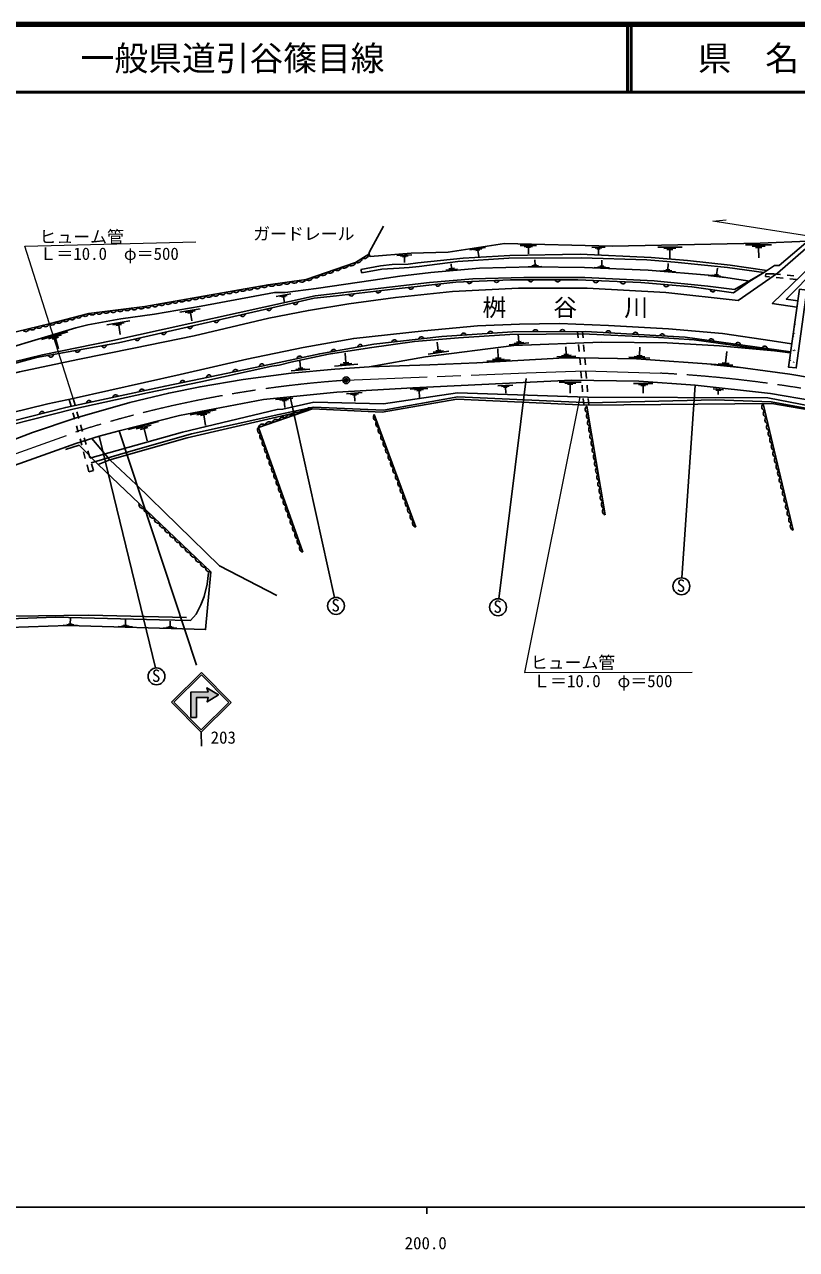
# Model space of a CAD drawing. Units: millimetres, scale not verified. Extents: x 40000 to 680000, y 20000 to 380000.
# Drawn here: x 208421 to 322762, y 198715 to 380000 of the extents above; entities that cross this region are included whole.
import ezdxf
from ezdxf.enums import TextEntityAlignment as Align

# ---------------------------------------------------------------- set-up
doc = ezdxf.new("R2010")
doc.units = ezdxf.units.MM
doc.header["$LTSCALE"] = 1000
doc.header["$PDMODE"] = 32
doc.header["$PDSIZE"] = 500
doc.linetypes.add('CHAIN', pattern=[18.5, 12, -1.5, 3.5, -1.5])
for name, color, linetype, lineweight in [('M-BGD', 7, 'Continuous', 25), ('M-BMK', 2, 'CHAIN', 13), ('M-BMK-SRVR', 3, 'Continuous', 25), ('M-STR-HTXT', 7, 'Continuous', 13), ('M-STR-STRC', 7, 'Continuous', 25), ('M-TTL', 2, 'Continuous', 140), ('M-TTL-BAND', 7, 'Continuous', 25), ('M-TTL-LINE', 7, 'Continuous', 50)]:
    doc.layers.add(name, color=color, linetype=linetype, lineweight=lineweight)
doc.layers.add('M-TTL-TXT', color=7, linetype='Continuous')
doc.styles.add('ＭＳ ゴシック', font='')
doc.styles.get('ＭＳ ゴシック').set_extended_font_data('MS Gothic')

msp = doc.modelspace()

# ---------------------------------------------------------------- hatches: boundary and pattern name
at = {"layer": 'M-STR-STRC'}
msp.add_hatch(color=256, dxfattribs=at).paths.add_polyline_path([(233065, 277462), (233880, 277465), (233875, 280398), (235612, 280407), (235496, 279754), (237134, 280801), (235415, 281831), (235603, 281231), (233069, 281213)])

# ---------------------------------------------------------------- linework, layer by layer
at = {"layer": 'M-BGD'}
for p, q in [((274376, 346669), (276715, 347008)), ((274978, 346637), (276147, 346806)), ((275287, 346562), (275872, 346647)), ((275580, 346605), (275715, 345669)), ((281816, 347274), (284275, 347292)), ((282432, 347156), (283661, 347164)), ((282740, 347035), (283355, 347039)), ((283047, 347037), (283054, 346053)), ((292435, 347017), (294435, 347031)), ((292936, 346920), (293936, 346927)), ((293187, 346822), (293687, 346825)), ((293437, 346824), (293442, 346024)), ((302211, 347045), (305805, 347070)), ((303111, 346871), (304908, 346884)), ((303561, 346695), (304460, 346701)), ((304010, 346698), (304021, 345260)), ((315227, 347370), (319066, 347397)), ((316188, 347185), (318108, 347198)), ((316670, 346996), (317629, 347003)), ((317150, 347000), (317161, 345464)), ((263575, 345799), (265769, 345903)), ((264129, 345716), (265226, 345768)), ((264408, 345619), (264957, 345645)), ((264682, 345632), (264724, 344755)), ((271685, 343898), (271629, 344588)), ((284040, 344370), (284030, 345174)), ((293928, 344238), (293953, 345142)), ((303705, 343694), (303768, 344621)), ((258234, 343763), (258366, 343263)), ((272561, 343795), (270837, 343656)), ((272116, 343933), (271254, 343863)), ((285048, 344182), (283038, 344155)), ((284544, 344276), (283539, 344262)), ((284292, 344373), (283789, 344366)), ((295051, 343982), (292792, 344043)), ((294490, 344110), (293360, 344141)), ((294211, 344231), (293646, 344246)), ((304848, 343384), (302531, 343541)), ((304277, 343539), (303118, 343618)), ((303995, 343674), (303416, 343714)), ((312123, 342571), (309659, 342875)), ((311522, 342770), (310290, 342922)), ((311229, 342932), (310613, 343008)), ((310921, 342970), (311043, 343955)), ((318177, 342728), (318223, 343115)), ((318177, 342728), (318774, 342665)), ((318223, 343115), (319382, 343115)), ((319382, 343115), (320376, 343016)), ((321371, 342918), (322366, 342820)), ((319769, 342559), (320763, 342454)), ((321757, 342348), (322752, 342242)), ((245672, 339754), (247854, 340119)), ((246236, 339736), (247327, 339919)), ((246527, 339673), (247072, 339764)), ((246800, 339718), (246945, 338845)), ((231450, 337406), (234429, 337904)), ((232220, 337381), (233709, 337630)), ((232617, 337295), (233362, 337419)), ((232989, 337357), (233188, 336165)), ((220603, 335570), (224039, 336144)), ((221490, 335542), (223209, 335829)), ((221949, 335442), (222808, 335586)), ((222378, 335514), (222608, 334139)), ((322437, 335331), (322508, 335402)), ((322534, 335628), (322605, 335699)), ((210927, 333407), (214830, 334540)), ((211959, 333495), (213911, 334062)), ((212504, 333442), (213480, 333725)), ((212992, 333583), (213445, 332022)), ((281633, 333029), (281517, 334179)), ((290333, 334575), (290413, 333620)), ((291152, 333614), (291071, 334581)), ((322271, 333866), (322342, 333937)), ((322465, 334205), (322536, 334275)), ((270082, 331809), (269324, 331697)), ((269703, 331753), (269522, 332966)), ((278593, 330626), (278528, 332007)), ((283100, 332887), (280224, 332596)), ((282367, 332958), (280929, 332813)), ((281993, 333065), (281274, 332993)), ((288659, 331157), (288616, 332287)), ((290497, 332623), (290580, 331627)), ((291318, 331621), (291235, 332617)), ((299505, 330999), (299557, 332241)), ((322156, 333379), (322227, 333449)), ((322264, 331723), (322335, 331793)), ((322485, 331753), (322556, 331823)), ((249292, 329139), (249195, 330243)), ((256468, 329985), (255597, 329908)), ((256032, 329947), (255910, 331340)), ((271264, 331676), (268232, 331224)), ((270483, 331714), (268967, 331488)), ((280336, 330362), (276883, 330199)), ((279464, 330494), (277738, 330412)), ((279024, 330646), (278161, 330605)), ((290082, 330927), (287257, 330821)), ((289370, 331042), (287958, 330989)), ((289012, 331170), (288306, 331144)), ((290664, 330630), (290747, 329634)), ((291485, 329627), (291402, 330624)), ((301044, 330623), (297939, 330754)), ((300274, 330811), (298722, 330876)), ((299893, 330982), (299117, 331015)), ((312801, 329831), (311732, 329944)), ((312267, 329887), (312446, 331597)), ((321824, 330300), (321895, 330371)), ((322308, 329984), (322379, 330055)), ((250696, 328984), (247936, 328742)), ((249994, 329062), (248614, 328940)), ((249637, 329169), (248947, 329109)), ((257805, 329751), (254321, 329445)), ((256918, 329849), (255177, 329696)), ((290831, 328637), (290914, 327641)), ((291652, 327634), (291569, 328631)), ((314359, 329236), (310085, 329685)), ((313313, 329562), (311176, 329786)), ((321671, 329304), (321742, 329375)), ((278503, 326513), (280772, 326622)), ((278677, 295007), (282706, 327616)), ((279075, 326427), (280210, 326481)), ((279364, 326327), (279932, 326354)), ((279648, 326340), (279692, 325433)), ((287620, 327091), (290875, 327074)), ((288433, 326924), (290060, 326916)), ((288839, 326759), (289653, 326755)), ((289246, 326757), (289239, 325456)), ((290998, 326644), (291081, 325648)), ((291819, 325641), (291735, 326638)), ((298627, 326875), (301469, 326876)), ((299338, 326733), (300758, 326734)), ((299693, 326591), (300403, 326592)), ((300048, 326591), (300048, 325455)), ((305799, 298108), (307758, 326634)), ((215333, 323512), (215058, 324524)), ((215923, 323643), (215641, 324648)), ((245579, 324492), (248151, 324695)), ((246232, 324414), (247518, 324515)), ((254359, 295195), (247767, 324888)), ((256098, 325337), (258447, 325523)), ((256694, 325266), (257869, 325359)), ((256997, 325172), (257585, 325218)), ((257291, 325195), (257365, 324255)), ((265527, 326015), (268164, 326148)), ((266193, 325917), (267511, 325983)), ((266529, 325801), (267188, 325834)), ((266859, 325818), (266912, 324763)), ((291165, 324651), (291245, 323695)), ((291983, 323678), (291902, 324645)), ((310434, 326105), (311961, 325934)), ((310799, 325909), (311562, 325824)), ((311180, 325867), (311149, 325253)), ((232946, 322250), (236835, 322971)), ((246564, 324311), (247207, 324361)), ((246885, 324336), (246966, 323307)), ((291695, 323528), (294420, 307414)), ((317801, 323844), (322264, 305163)), ((215857, 321582), (215595, 322547)), ((216464, 321717), (216194, 322680)), ((223757, 320084), (228269, 321229)), ((233954, 322236), (235899, 322596)), ((234477, 322131), (235449, 322312)), ((234963, 322222), (235251, 320666)), ((260222, 322274), (266383, 305607)), ((216382, 319652), (216120, 320617)), ((217005, 319792), (216735, 320754)), ((224942, 320145), (227198, 320717)), ((225563, 320062), (226691, 320349)), ((226127, 320205), (226585, 318401)), ((216906, 317722), (216644, 318687)), ((217546, 317866), (217276, 318829)), ((227836, 284776), (219473, 319060)), ((217431, 315792), (217169, 316757)), ((218087, 315941), (217817, 316903)), ((217968, 313815), (217693, 314827)), ((217968, 313815), (218640, 313973)), ((218640, 313973), (218357, 314978)), ((225397, 309122), (236016, 298994)), ((215212, 291286), (215226, 292146)), ((223368, 291087), (223382, 291950)), ((216283, 291053), (214133, 291089)), ((215747, 291169), (214672, 291187)), ((215480, 291281), (214943, 291290)), ((224443, 290853), (222285, 290889)), ((223906, 290970), (222827, 290988)), ((223638, 291082), (223098, 291091)), ((230999, 290651), (228965, 290685)), ((230492, 290761), (229475, 290778)), ((230240, 290867), (229731, 290875)), ((229986, 290871), (229999, 291685))]:
    msp.add_line(p, q, dxfattribs=at)
for points in [[(154799, 308571), (158329, 310714), (162239, 312688), (168124, 315058), (173614, 317112), (177484, 318613), (183843, 321377), (191307, 323984), (199246, 326433), (207698, 328605), (216347, 330422), (224601, 332080), (233567, 333937), (244625, 336543), (250471, 337689), (256434, 338676), (263346, 339624), (271798, 340493), (281593, 340967), (291743, 340967), (303394, 340335), (314097, 339150), (319942, 343205), (329474, 351472)], [(259399, 346017), (259500, 346362), (261606, 350154)], [(328736, 351578), (320179, 344311), (319521, 344337), (318004, 343332), (315839, 341999)], [(330732, 349862), (319160, 338725), (322833, 338172)], [(330552, 348776), (321231, 339376), (322956, 339088)], [(259399, 346017), (259631, 345651), (265714, 346178), (271190, 346309), (279537, 347573), (295466, 347205), (317399, 347626), (324447, 347935)], [(189691, 327810), (199762, 332549), (204264, 333813), (212084, 335709), (217969, 337249), (226263, 338276), (240284, 340725), (244510, 341475), (250118, 342265), (257464, 344793), (259399, 346017)], [(318387, 343586), (312946, 344361), (306604, 345052), (301244, 345514), (290699, 345988), (280312, 345830), (273374, 345396), (266686, 344711), (265238, 344553), (262868, 344500), (261157, 344290), (258234, 343763)], [(317917, 343282), (312550, 344051), (304737, 344836), (300573, 345169), (290868, 345477), (280138, 345441), (272590, 344926), (266855, 344200), (265407, 344042), (263903, 343932), (261326, 343779), (258366, 343263)], [(315839, 341999), (310320, 342836), (300802, 343665), (291363, 344060), (283622, 344139), (275802, 343942), (268614, 343310), (263993, 342757), (260083, 342164), (251631, 340940), (247010, 340348), (245470, 340348), (234569, 338294), (227697, 337148), (222681, 336438), (217823, 335569), (216006, 335134), (200248, 330395), (196575, 329013), (183502, 324313), (167112, 322140), (166989, 321944), (166813, 321617), (166865, 320845)], [(168956, 316762), (172420, 318323), (178109, 320798), (182374, 322483), (188061, 324624), (193942, 326608), (202367, 328977), (211109, 331101), (221501, 333260), (251451, 339834), (268398, 341840), (274841, 342366), (282371, 342559), (291411, 342542), (301697, 342050), (309631, 341260), (313563, 340786), (318004, 343332)], [(165882, 315061), (170324, 316905), (177019, 319979), (187209, 324007), (198110, 327443), (210195, 330701), (222340, 332893), (251349, 339489), (254640, 339858), (263013, 340832), (272281, 341885), (280391, 342227), (290396, 342201), (299690, 341806), (307273, 341174), (313452, 340297), (315839, 341999)], [(165298, 304716), (168458, 308139), (172513, 310640), (177252, 313010), (181360, 314906), (188943, 317618), (195815, 319803), (200844, 321146), (206268, 322462), (211902, 323858), (215641, 324648), (231492, 328228), (241365, 330467), (249686, 332178), (257190, 333547), (267616, 334653), (275515, 335417), (281729, 335654), (287653, 335733), (294894, 335469), (303820, 334969), (311816, 334258), (319153, 333187), (322020, 332725)], [(321911, 331582), (306271, 333715), (291500, 334584), (280679, 334505), (270213, 333833), (260181, 332688), (252163, 331266), (246160, 330002), (229256, 326487), (214525, 323328), (203624, 320563), (195883, 318430), (186286, 315271), (181349, 313415), (175188, 310453), (171199, 308122), (168632, 306266), (166183, 303817)], [(321843, 331397), (316472, 332117), (307590, 333310), (301604, 333731), (291089, 334205), (280294, 334135), (272694, 333626), (266199, 333064), (259529, 332169), (253438, 331204), (247873, 330010), (246127, 329589), (245074, 329431), (234524, 327105), (226660, 325508), (218744, 323788), (215566, 323050), (200365, 319241)], [(259494, 329326), (267833, 330838), (280906, 332497), (293900, 333010), (303615, 332892), (311343, 332441), (319504, 331710)], [(203156, 317170), (209616, 319627), (215918, 321734), (224045, 324051), (229785, 325455), (234419, 326385), (240808, 327456), (247908, 328378), (254386, 329010), (259494, 329326), (268472, 329642), (275397, 329931), (288430, 330668), (290642, 330668), (299067, 330510), (311548, 329642), (321764, 328272), (331681, 326552)], [(160918, 296789), (165776, 300107), (216013, 317998), (219473, 319060), (222422, 319867), (231357, 322114), (243835, 324501), (254677, 325568), (265933, 326220), (289452, 327345), (299404, 327227), (307758, 326634), (318895, 325390), (331632, 323198), (346629, 319275), (356108, 316168), (367551, 311772)], [(218117, 315834), (231831, 319673), (245839, 323017), (246681, 323096), (251263, 324097), (261584, 323860), (272563, 325492), (291797, 324838), (318496, 324759), (337138, 321126), (344522, 319826)], [(218315, 315130), (223328, 316616), (233154, 319442), (246108, 322285), (251201, 323347), (261593, 322950), (272625, 324918), (291196, 324058), (291960, 324019), (310694, 324453), (318988, 324137), (331442, 321886), (345177, 319655)], [(219336, 314871), (221045, 315585), (232494, 318849), (251099, 323143), (261416, 322648), (272448, 324544), (291692, 323675), (319093, 323901), (338325, 320603), (347114, 318836), (358146, 314466), (367698, 309455)], [(251099, 323143), (243081, 320378), (249638, 301934)], [(214491, 317118), (216539, 317738), (219336, 314871), (225397, 309122)], [(245788, 295497), (237316, 299881), (224955, 311907), (221045, 315585), (218410, 318733)], [(189933, 290063), (194412, 290376), (214831, 291048), (235250, 290455), (236016, 298994)], [(189939, 291802), (189939, 291542), (200612, 291858), (213016, 292303), (228428, 291882), (233009, 291812), (233869, 292724), (234554, 294094), (235010, 295375), (235484, 297183), (235695, 298851)], [(189939, 291802), (206785, 292452), (217963, 292579), (232418, 292263)]]:
    msp.add_lwpolyline(points, dxfattribs=at)
msp.add_lwpolyline([(323201, 340817), (324266, 340688), (322710, 329185), (321569, 329290)], close=True, dxfattribs=at)
for centre in [(305711, 296861), (254558, 293961), (278551, 293763), (227978, 283534)]:
    msp.add_circle(centre, 1250, dxfattribs=at)
for centre, radius, start, end in [((256821, 344955), 663, 232.19391, 345.78134), ((257736, 345434), 696, 247.00943, 357.6298), ((258703, 346046), 696, 247.00943, 357.6298), ((251574, 343150), 663, 232.19391, 345.78134), ((252623, 343511), 663, 232.19391, 345.78134), ((253673, 343872), 663, 232.19391, 345.78134), ((254722, 344233), 663, 232.19391, 345.78134), ((255772, 344594), 663, 232.19391, 345.78134), ((240754, 341143), 630, 221.64367, 338.49446), ((241811, 341331), 630, 221.64367, 338.49446), ((242867, 341518), 630, 221.64367, 338.49446), ((243924, 341706), 630, 221.64367, 338.49446), ((245017, 341935), 685, 222.19713, 333.83706), ((246138, 342093), 685, 222.19713, 333.83706), ((247260, 342251), 685, 222.19713, 333.83706), ((248382, 342409), 685, 222.19713, 333.83706), ((249503, 342567), 685, 222.19713, 333.83706), ((250524, 342789), 663, 232.19391, 345.78134), ((265650, 341217), 384, 199.16346, 353.80269), ((269625, 341668), 384, 199.16346, 353.80269), ((274334, 342056), 384, 195.09728, 349.73651), ((278330, 342225), 384, 195.09728, 349.73651), ((283393, 342304), 384, 192.52961, 347.16884), ((287393, 342293), 384, 192.52961, 347.16884), ((293049, 342173), 384, 190.24718, 344.88642), ((297045, 342003), 384, 190.24718, 344.88642), ((303489, 341574), 384, 187.91674, 342.55597), ((230721, 339339), 581, 218.81003, 341.00331), ((231723, 339514), 581, 218.81003, 341.00331), ((232724, 339689), 581, 218.81003, 341.00331), ((233726, 339864), 581, 218.81003, 341.00331), ((234727, 340039), 581, 218.81003, 341.00331), ((235729, 340214), 581, 218.81003, 341.00331), ((236730, 340389), 581, 218.81003, 341.00331), ((237732, 340564), 581, 218.81003, 341.00331), ((238733, 340739), 581, 218.81003, 341.00331), ((239735, 340914), 581, 218.81003, 341.00331), ((256830, 340197), 384, 199.31703, 353.95627), ((260803, 340660), 384, 199.31703, 353.95627), ((310375, 340819), 384, 184.59586, 339.2351), ((217408, 337390), 578, 223.43246, 345.90319), ((218450, 337616), 605, 217.31591, 336.79978), ((219487, 337744), 605, 217.31591, 336.79978), ((220523, 337872), 605, 217.31591, 336.79978), ((221560, 338001), 605, 217.31591, 336.79978), ((222597, 338129), 605, 217.31591, 336.79978), ((223634, 338257), 605, 217.31591, 336.79978), ((224670, 338386), 605, 217.31591, 336.79978), ((225707, 338514), 605, 217.31591, 336.79978), ((226715, 338640), 581, 218.81003, 341.00331), ((227717, 338815), 581, 218.81003, 341.00331), ((228718, 338990), 581, 218.81003, 341.00331), ((229720, 339165), 581, 218.81003, 341.00331), ((244626, 338047), 384, 205.48971, 0.12894), ((248527, 338934), 384, 205.48971, 0.12894), ((210554, 335617), 572, 221.99206, 345.26193), ((211531, 335854), 572, 221.99206, 345.26193), ((212504, 336106), 578, 223.43246, 345.90319), ((213485, 336363), 578, 223.43246, 345.90319), ((214466, 336620), 578, 223.43246, 345.90319), ((215447, 336876), 578, 223.43246, 345.90319), ((216427, 337133), 578, 223.43246, 345.90319), ((232925, 335387), 384, 205.48971, 0.12894), ((236825, 336274), 384, 205.48971, 0.12894), ((240726, 337160), 384, 205.48971, 0.12894), ((208599, 335143), 572, 221.99206, 345.26193), ((209576, 335380), 572, 221.99206, 345.26193), ((225124, 333613), 384, 205.48971, 0.12894), ((229025, 334500), 384, 205.48971, 0.12894), ((267193, 333404), 384, 19.19382, 173.83306), ((273455, 333957), 384, 16.35093, 170.99017), ((277447, 334213), 384, 16.35093, 170.99017), ((284090, 334445), 384, 13.09859, 167.73783), ((288090, 334475), 384, 13.09859, 167.73783), ((294888, 334300), 384, 9.31392, 163.95316), ((298881, 334065), 384, 9.31392, 163.95316), ((302874, 333830), 384, 9.31392, 163.95316), ((216252, 331880), 384, 202.91143, 357.55066), ((220189, 332591), 384, 202.91143, 357.55066), ((254218, 331545), 384, 22.73666, 177.37589), ((258156, 332243), 384, 22.73666, 177.37589), ((263219, 332950), 384, 19.19382, 173.83306), ((310117, 333105), 384, 4.91522, 159.55445), ((314080, 332565), 384, 4.91522, 159.55445), ((318043, 332025), 384, 4.91522, 159.55445), ((212316, 331170), 384, 202.91143, 357.55066), ((249179, 330552), 384, 24.56904, 179.20827), ((235767, 327755), 384, 24.42729, 179.06652), ((239684, 328570), 384, 24.42729, 179.06652), ((243600, 329384), 384, 24.42729, 179.06652), ((231851, 326941), 384, 24.42729, 179.06652), ((221908, 324825), 384, 24.78563, 179.42486), ((225819, 325664), 384, 24.78563, 179.42486), ((211034, 322355), 384, 26.91184, 181.55107), ((217997, 323986), 384, 24.78563, 179.42486), ((249699, 322324), 618, 50.00689, 168.04432), ((250702, 322669), 618, 50.00689, 168.04432), ((292061, 323072), 585, 128.73747, 250.46033), ((318187, 323417), 576, 132.05448, 254.81784), ((318421, 322433), 576, 132.05448, 254.81784), ((244688, 320596), 618, 50.00689, 168.04432), ((245691, 320941), 618, 50.00689, 168.04432), ((246693, 321287), 618, 50.00689, 168.04432), ((247695, 321633), 618, 50.00689, 168.04432), ((248697, 321978), 618, 50.00689, 168.04432), ((260690, 321890), 605, 140.57375, 260.00176), ((261052, 320909), 605, 140.57375, 260.00176), ((292231, 322065), 585, 128.73747, 250.46033), ((292401, 321058), 585, 128.73747, 250.46033), ((318656, 321450), 576, 132.05448, 254.81784), ((318891, 320467), 576, 132.05448, 254.81784), ((243529, 319991), 592, 139.13655, 260.00002), ((243686, 320250), 618, 50.00689, 168.04432), ((243874, 319020), 592, 139.13655, 260.00002), ((261415, 319929), 605, 140.57375, 260.00176), ((261777, 318949), 605, 140.57375, 260.00176), ((292572, 320051), 585, 128.73747, 250.46033), ((292742, 319044), 585, 128.73747, 250.46033), ((319126, 319484), 576, 132.05448, 254.81784), ((244220, 318049), 592, 139.13655, 260.00002), ((244565, 317079), 592, 139.13655, 260.00002), ((262139, 317968), 605, 140.57375, 260.00176), ((262502, 316988), 605, 140.57375, 260.00176), ((292912, 318036), 585, 128.73747, 250.46033), ((293083, 317029), 585, 128.73747, 250.46033), ((319361, 318500), 576, 132.05448, 254.81784), ((319596, 317517), 576, 132.05448, 254.81784), ((244910, 316108), 592, 139.13655, 260.00002), ((245255, 315137), 592, 139.13655, 260.00002), ((262864, 316007), 605, 140.57375, 260.00176), ((293253, 316022), 585, 128.73747, 250.46033), ((293423, 315015), 585, 128.73747, 250.46033), ((319831, 316534), 576, 132.05448, 254.81784), ((320066, 315551), 576, 132.05448, 254.81784), ((245600, 314166), 592, 139.13655, 260.00002), ((263227, 315027), 605, 140.57375, 260.00176), ((263589, 314047), 605, 140.57375, 260.00176), ((293594, 314008), 585, 128.73747, 250.46033), ((320301, 314568), 576, 132.05448, 254.81784), ((320535, 313584), 576, 132.05448, 254.81784), ((245945, 313196), 592, 139.13655, 260.00002), ((246290, 312225), 592, 139.13655, 260.00002), ((263952, 313066), 605, 140.57375, 260.00176), ((264314, 312086), 605, 140.57375, 260.00176), ((293764, 313001), 585, 128.73747, 250.46033), ((293934, 311994), 585, 128.73747, 250.46033), ((320770, 312601), 576, 132.05448, 254.81784), ((321005, 311618), 576, 132.05448, 254.81784), ((246635, 311254), 592, 139.13655, 260.00002), ((246980, 310283), 592, 139.13655, 260.00002), ((264676, 311105), 605, 140.57375, 260.00176), ((265039, 310125), 605, 140.57375, 260.00176), ((294104, 310987), 585, 128.73747, 250.46033), ((294275, 309979), 585, 128.73747, 250.46033), ((321240, 310635), 576, 132.05448, 254.81784), ((321475, 309651), 576, 132.05448, 254.81784), ((225988, 308983), 608, 166.78371, 285.93031), ((226747, 308260), 608, 166.78371, 285.93031), ((247325, 309313), 592, 139.13655, 260.00002), ((247670, 308342), 592, 139.13655, 260.00002), ((265401, 309145), 605, 140.57375, 260.00176), ((265764, 308164), 605, 140.57375, 260.00176), ((294445, 308972), 585, 128.73747, 250.46033), ((294615, 307965), 585, 128.73747, 250.46033), ((321710, 308668), 576, 132.05448, 254.81784), ((227505, 307536), 608, 166.78371, 285.93031), ((228264, 306813), 608, 166.78371, 285.93031), ((248015, 307371), 592, 139.13655, 260.00002), ((248360, 306400), 592, 139.13655, 260.00002), ((266126, 307184), 605, 140.57375, 260.00176), ((266489, 306203), 605, 140.57375, 260.00176), ((321945, 307685), 576, 132.05448, 254.81784), ((322180, 306702), 576, 132.05448, 254.81784), ((229022, 306090), 608, 166.78371, 285.93031), ((229781, 305366), 608, 166.78371, 285.93031), ((230540, 304643), 608, 166.78371, 285.93031), ((248705, 305430), 592, 139.13655, 260.00002), ((249050, 304459), 592, 139.13655, 260.00002), ((322415, 305719), 576, 132.05448, 254.81784), ((231298, 303919), 608, 166.78371, 285.93031), ((232057, 303196), 608, 166.78371, 285.93031), ((249395, 303488), 592, 139.13655, 260.00002), ((249740, 302517), 592, 139.13655, 260.00002), ((232815, 302472), 608, 166.78371, 285.93031), ((233574, 301749), 608, 166.78371, 285.93031), ((234332, 301025), 608, 166.78371, 285.93031), ((235091, 300302), 608, 166.78371, 285.93031), ((235849, 299579), 608, 166.78371, 285.93031)]:
    msp.add_arc(centre, radius, start, end, dxfattribs=at)
at = {"layer": 'M-BMK'}
msp.add_line((168511, 302648), (216307, 319802), dxfattribs=at)
msp.add_lwpolyline([(256076, 327351), (282747, 328467), (291441, 328748), (302608, 328392)], dxfattribs=at)
for centre, radius, start, end in [((292740, 137560), 191087, 71.17248, 87.03998), ((268050, 155740), 172029, 93.99116, 107.50453)]:
    msp.add_arc(centre, radius, start, end, dxfattribs=at)
at = {"layer": 'M-BMK-SRVR'}
msp.add_circle((256076, 327351), 500, dxfattribs=at)
msp.add_point((256076, 327351), dxfattribs=at)
at = {"layer": 'M-STR-HTXT'}
for p, q in [((310376, 350882), (312363, 351097)), ((332490, 347450), (310376, 350882))]:
    msp.add_line(p, q, dxfattribs=at)
for points in [[(215726, 324347), (208466, 347184), (233822, 347816)], [(290669, 324877), (282472, 284110), (307295, 284170)]]:
    msp.add_lwpolyline(points, dxfattribs=at)
at = {"layer": 'M-STR-STRC'}
for p, q in [((233884, 285193), (222422, 319867)), ((234657, 284100), (230210, 279723)), ((234654, 283760), (230549, 279720)), ((238695, 279655), (234654, 283760)), ((239034, 279652), (234657, 284100)), ((230210, 279723), (234587, 275275)), ((230549, 279720), (234589, 275615)), ((234587, 275275), (239034, 279652)), ((234589, 275615), (238695, 279655)), ((234587, 275275), (234615, 273214))]:
    msp.add_line(p, q, dxfattribs=at)
msp.add_lwpolyline([(233065, 277462), (233069, 281213), (235603, 281231), (235415, 281831), (237134, 280801), (235496, 279754), (235612, 280407), (233875, 280398), (233880, 277465)], close=True, dxfattribs=at)
at = {"layer": 'M-TTL'}
msp.add_line((680000, 380000), (40000, 380000), dxfattribs=at)
at = {"layer": 'M-TTL-BAND'}
for p, q in [((40000, 205000), (579000, 205000)), ((268000, 205000), (268000, 204000))]:
    msp.add_line(p, q, dxfattribs=at)
at = {"layer": 'M-TTL-LINE'}
for p, q in [((297750, 380000), (297750, 370000)), ((298250, 380000), (298250, 370000)), ((40000, 370000), (680000, 370000))]:
    msp.add_line(p, q, dxfattribs=at)

# ---------------------------------------------------------------- texts
at = {"layer": 'M-BGD', "style": 'ＭＳ ゴシック'}
for s, height, p in [('桝\u3000\u3000谷\u3000\u3000川', 2566, (276256, 336080)), ('S', 1833, (305032, 295488)), ('S', 1833, (253879, 292587)), ('S', 1833, (277872, 292390)), ('S', 1833, (227299, 282161))]:
    msp.add_text(s, height=height, dxfattribs=at).set_placement(p, align=Align.BOTTOM_LEFT)
at = {"layer": 'M-STR-HTXT', "style": 'ＭＳ ゴシック'}
for s, p in [('ガードレール', (242297, 347570)), ('ヒューム管', (210652, 347112)), ('Ｌ＝10.0\u3000φ＝500', (210652, 344612)), ('ヒューム管', (283408, 284113)), ('Ｌ＝10.0\u3000φ＝500', (283764, 281375))]:
    msp.add_text(s, height=1833, dxfattribs=at).set_placement(p, align=Align.BOTTOM_LEFT)
at = {"layer": 'M-STR-STRC', "style": 'ＭＳ ゴシック'}
msp.add_text('203', height=1833, dxfattribs=at).set_placement((235993, 273019), align=Align.BOTTOM_LEFT)
at = {"layer": 'M-TTL-BAND', "style": 'ＭＳ ゴシック'}
msp.add_text('200.0', height=1833, dxfattribs=at).set_placement((267844, 198195), align=Align.BOTTOM_CENTER)
at = {"layer": 'M-TTL-TXT', "style": 'ＭＳ ゴシック'}
msp.add_text('一般県道引谷篠目線', height=3666, dxfattribs=at).set_placement((216734, 375000), align=Align.MIDDLE_LEFT)
msp.add_text('県\u3000名', height=3666, dxfattribs=at).set_placement((315625, 375000), align=Align.MIDDLE_CENTER)

doc.saveas('drawing.dxf')
